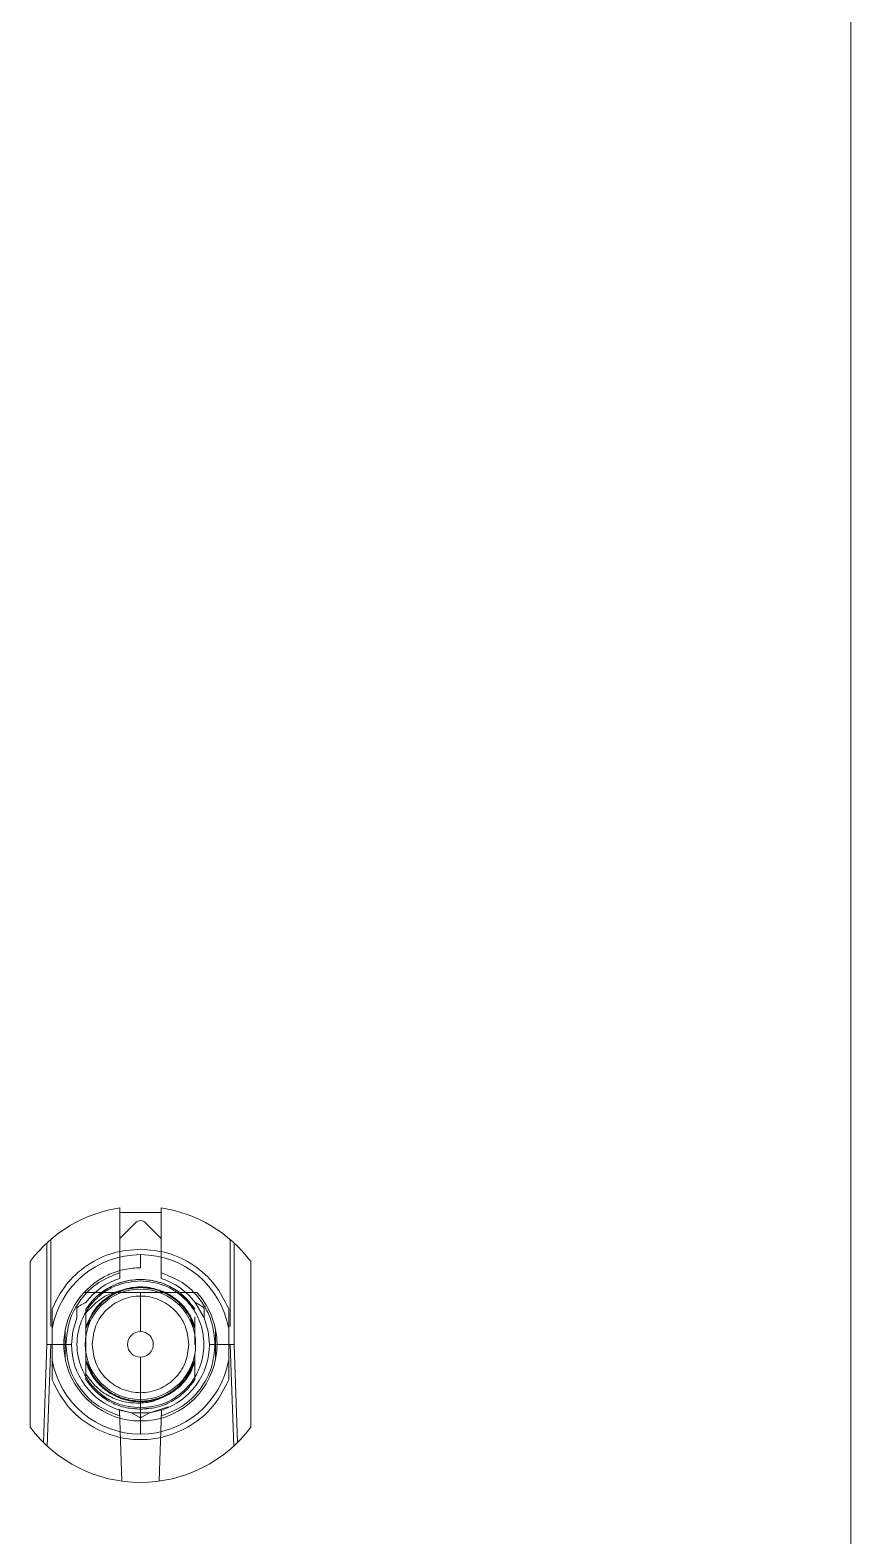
# Model space of a CAD drawing. Header units: millimetres. Extents: x -84 to 500, y -79 to 331.
# Drawn here: x 402 to 431.8, y 233.6 to 288.1 of the extents above; entities that cross this region are included whole.
import ezdxf
from ezdxf.lldxf.tags import DXFTag

# ---------------------------------------------------------------- set-up
doc = ezdxf.new("R2010")
doc.units = ezdxf.units.MM
tags = doc.linetypes.add('HIDDEN', pattern=[1.905, 1.27, -0.635]).pattern_tags.tags
tags[6:7] = [DXFTag(74, 4), DXFTag(75, 0), DXFTag(340, '0'), DXFTag(46, 1.0), DXFTag(50, 0.0), DXFTag(44, 0.0), DXFTag(45, 0.0)]
tags[4:5] = [DXFTag(74, 4), DXFTag(75, 0), DXFTag(340, '0'), DXFTag(46, 1.0), DXFTag(50, 0.0), DXFTag(44, 0.0), DXFTag(45, 0.0)]

msp = doc.modelspace()

# ---------------------------------------------------------------- linework, layer by layer
at = {"color": 7, "linetype": 'Continuous', "lineweight": 15}
for p, q in [((431.8, 0), (431.8, 304.8)), ((405.3, 245.483), (405.3, 245.315)), ((406.8, 245.483), (406.8, 245.315)), ((406.8, 245.315), (405.3, 245.315)), ((406.05, 243.79), (406.05, 243.315)), ((402.05, 243.54), (402.05, 237.54)), ((410.05, 237.54), (410.05, 243.54)), ((406.05, 241.005), (406.05, 242.415)), ((406.05, 237.765), (406.05, 240.075)), ((406.05, 237.765), (406.05, 237.29))]:
    msp.add_line(p, q, dxfattribs=at)
at = {"color": 7, "linetype": 'HIDDEN', "lineweight": 0}
for p, q in [((405.3, 243.134), (405.3, 245.315)), ((405.3, 244.375), (405.873, 244.948)), ((406.227, 244.948), (406.8, 244.375)), ((406.8, 245.315), (406.8, 243.134)), ((402.8, 244.34), (402.8, 241.19)), ((409.3, 241.19), (409.3, 244.34)), ((402.656, 240.54), (402.656, 244.211)), ((409.444, 244.211), (409.444, 240.54)), ((407.448, 242.429), (408.025, 241.814)), ((403.742, 241.5), (403.742, 241.815)), ((404.075, 241.814), (404.075, 240.855)), ((407.731, 241.763), (408.025, 241.191)), ((407.731, 241.763), (408.025, 241.191)), ((408.025, 241.814), (407.836, 242.039)), ((408.036, 242.059), (408.308, 241.902)), ((408.358, 241.5), (408.036, 242.059)), ((404.075, 241.541), (404.075, 241.191)), ((404.075, 241.191), (404.075, 241.541)), ((404.237, 241.506), (404.075, 241.191)), ((404.075, 241.106), (404.223, 241.419)), ((404.223, 241.419), (404.075, 241.106)), ((407.865, 241.445), (408.025, 241.106)), ((408.025, 241.106), (407.865, 241.445)), ((408.025, 241.191), (407.901, 241.432)), ((408.025, 241.541), (408.025, 241.191)), ((408.025, 240.855), (408.025, 241.106)), ((402.532, 236.987), (402.656, 240.54)), ((402.8, 240.54), (402.656, 240.54)), ((402.8, 240.54), (402.671, 236.854)), ((402.8, 240.54), (403.35, 240.54)), ((403.55, 240.54), (403.35, 240.54)), ((404.075, 240.855), (404.075, 240.225)), ((408.025, 240.622), (408.025, 240.855)), ((408.025, 240.54), (408.025, 240.808)), ((408.75, 240.54), (408.55, 240.54)), ((408.75, 240.54), (409.3, 240.54)), ((409.429, 236.854), (409.3, 240.54)), ((409.3, 240.54), (409.444, 240.54)), ((409.444, 240.54), (409.568, 236.987)), ((404.075, 240.225), (404.075, 239.467)), ((404.337, 239.417), (404.075, 239.974)), ((404.075, 239.974), (404.337, 239.417)), ((404.337, 239.417), (404.075, 239.974)), ((404.075, 239.974), (404.337, 239.417)), ((408.025, 239.974), (407.664, 239.269)), ((408.025, 239.974), (407.774, 239.442)), ((407.774, 239.442), (408.025, 239.974)), ((408.025, 239.974), (407.774, 239.442)), ((407.774, 239.442), (408.025, 239.974)), ((408.025, 239.974), (407.803, 239.504)), ((407.803, 239.504), (408.025, 239.974)), ((408.025, 239.974), (408.025, 240.225)), ((408.775, 240.016), (408.775, 240.016)), ((404.075, 239.889), (404.075, 239.266)), ((404.075, 239.467), (404.075, 239.889)), ((404.075, 239.889), (404.282, 239.486)), ((408.025, 239.889), (407.761, 239.375)), ((407.761, 239.375), (408.025, 239.889)), ((408.025, 239.889), (407.761, 239.375)), ((407.795, 239.442), (408.025, 239.889)), ((408.025, 239.266), (408.025, 239.889)), ((408.025, 239.539), (408.025, 239.266)), ((404.075, 239.266), (404.304, 238.993)), ((407.86, 239.069), (408.025, 239.266)), ((407.908, 239.127), (408.025, 239.266)), ((404.593, 238.715), (404.875, 238.505)), ((405.01, 238.739), (405.371, 238.581)), ((405.249, 238.18), (405.727, 238.061)), ((405.375, 235.586), (405.285, 238.16)), ((405.727, 238.061), (405.285, 238.16)), ((406, 237.903), (405.727, 238.061)), ((405.727, 238.061), (406.373, 238.061)), ((405.785, 238.223), (406.05, 238.19)), ((406.05, 238.19), (406.374, 238.231)), ((406.05, 238.19), (406.36, 238.229)), ((406.373, 238.061), (406.1, 237.903)), ((406.373, 238.061), (407.061, 238.281)), ((406.815, 238.16), (406.373, 238.061)), ((406.815, 238.16), (406.725, 235.586))]:
    msp.add_line(p, q, dxfattribs=at)
at = {"color": 7, "linetype": 'HIDDEN', "lineweight": 0, "flags": 128}
for points in [[(405.274, 242.469), (405.303, 242.473), (405.311, 242.473), (405.313, 242.473), (405.314, 242.472), (405.314, 242.472), (405.314, 242.472), (405.314, 242.472), (405.314, 242.472), (405.314, 242.472), (405.314, 242.472), (405.314, 242.472), (405.314, 242.472), (405.314, 242.473), (405.314, 242.473), (405.314, 242.473), (405.314, 242.473), (405.314, 242.473), (405.314, 242.473), (405.314, 242.473), (405.314, 242.472), (405.314, 242.472), (405.314, 242.472), (405.314, 242.472), (405.314, 242.472), (405.314, 242.472), (405.314, 242.472), (405.314, 242.472), (405.314, 242.472), (405.314, 242.471), (405.314, 242.471), (405.311, 242.468), (405.181, 242.404), (405.018, 242.317)], [(404.075, 241.814), (404.075, 241.814)], [(404.075, 241.814), (404.075, 241.814)], [(404.075, 241.814), (404.075, 241.814)], [(404.075, 241.814), (404.075, 241.814)], [(404.075, 241.814), (404.075, 241.814)], [(404.075, 241.814), (404.075, 241.814)], [(404.075, 241.814), (404.075, 241.814)], [(404.075, 241.814), (404.075, 241.814)], [(408.025, 241.814), (408.025, 241.814)], [(403.55, 240.54), (403.594, 241.006), (403.742, 241.5)], [(408.025, 241.106), (408.025, 241.106)], [(408.025, 241.106), (408.025, 241.106)], [(408.025, 241.106), (408.025, 241.106)], [(408.025, 241.106), (408.025, 241.106)], [(408.025, 241.106), (408.025, 241.106)], [(408.358, 241.5), (408.506, 241.006), (408.55, 240.532)], [(404.075, 240.855), (404.075, 240.855)], [(404.075, 240.225), (404.075, 240.225)], [(408.025, 239.974), (408.025, 239.974)], [(408.025, 239.974), (408.025, 239.974)], [(408.025, 239.974), (408.025, 239.974)], [(408.025, 239.974), (408.025, 239.974)], [(408.025, 239.974), (408.025, 239.974)], [(408.025, 239.974), (408.025, 239.974)], [(408.025, 239.974), (408.025, 239.974)], [(408.025, 239.974), (408.025, 239.974)], [(404.271, 239.513), (404.271, 239.513)], [(404.075, 239.266), (404.075, 239.266)], [(404.075, 239.266), (404.075, 239.266)], [(404.075, 239.266), (404.075, 239.266)], [(404.075, 239.266), (404.075, 239.266)], [(404.075, 239.266), (404.075, 239.266)], [(404.075, 239.266), (404.075, 239.266)], [(404.075, 239.266), (404.075, 239.266)], [(408.025, 239.266), (408.025, 239.266)], [(405.023, 238.761), (405.023, 238.761)]]:
    msp.add_lwpolyline(points, dxfattribs=at)
at = {"color": 7, "linetype": 'HIDDEN', "lineweight": 0}
msp.add_circle((406.05, 240.54), 2, dxfattribs=at)
at = {"color": 7, "linetype": 'Continuous', "lineweight": 15}
for radius, start, end in [(5, 98.6269, 143.1301), (5, 36.8699, 81.3731), (3.25, 90, 169.9367), (3.25, 10.0633, 90), (2.775, 137.4934, 169.1071), (2.775, 10.8932, 42.5066), (2.775, 169.1067, 190.8938), (2.775, 349.1068, 10.8929), (0.465, 90, 270), (0.465, 270, 90), (3.25, 190.0633, 270), (2.775, 190.8929, 270), (2.775, 270, 349.1071), (3.25, 270, 349.9367), (5, 216.8699, 323.1301)]:
    msp.add_arc((406.05, 240.54), radius, start, end, dxfattribs=at)
at = {"color": 7, "linetype": 'HIDDEN', "lineweight": 0}
for radius, start, end in [(2.5, 107.4576, 142.5798), (2.35, 53.5058, 147.1851), (2.5, 37.4202, 72.5424), (2.5, 180, 252.1843), (2.5, 287.8157, 0)]:
    msp.add_arc((406.05, 240.54), radius, start, end, dxfattribs=at)
for points in [[(405.873, 244.948), (405.899, 244.969), (405.951, 245.01), (406.05, 245.027), (406.149, 245.01), (406.201, 244.969), (406.227, 244.948)], [(408.025, 241.814), (407.907, 241.97), (407.672, 242.283), (407.185, 242.624), (406.637, 242.841), (406.05, 242.914), (405.463, 242.841), (404.915, 242.624), (404.428, 242.283), (404.193, 241.97), (404.075, 241.814)], [(404.3, 240.54), (404.326, 240.769), (404.379, 241.227), (404.784, 241.81), (405.362, 242.199), (406.05, 242.336), (406.738, 242.199), (407.316, 241.81), (407.721, 241.227), (407.774, 240.769), (407.8, 240.54)], [(408.025, 241.106), (407.977, 241.245), (407.88, 241.524), (407.701, 241.758), (407.612, 241.875)], [(407.8, 240.54), (407.774, 240.311), (407.721, 239.853), (407.316, 239.27), (406.738, 238.881), (406.05, 238.744), (405.362, 238.881), (404.784, 239.27), (404.379, 239.853), (404.326, 240.311), (404.3, 240.54)], [(404.075, 239.266), (404.193, 239.11), (404.428, 238.796), (404.915, 238.458), (405.463, 238.232), (405.854, 238.204), (406.05, 238.19)], [(404.075, 239.266), (404.193, 239.11), (404.428, 238.796), (404.915, 238.458), (405.463, 238.232), (405.854, 238.204), (406.05, 238.19)], [(406.05, 238.19), (406.246, 238.204), (406.637, 238.232), (407.185, 238.458), (407.672, 238.796), (407.907, 239.11), (408.025, 239.266)], [(406.05, 238.19), (406.246, 238.204), (406.637, 238.232), (407.185, 238.458), (407.672, 238.796), (407.907, 239.11), (408.025, 239.266)], [(406.1, 237.903), (406.092, 237.9), (406.076, 237.892), (406.05, 237.889), (406.024, 237.892), (406.008, 237.9), (406, 237.903)]]:
    msp.add_open_spline(points, degree=3, dxfattribs=at)
at = {"color": 7, "linetype": 'Continuous', "lineweight": 15}
for points, knots in [([(402.85, 241.829), (403.001, 242.129), (403.31, 242.742), (404.095, 243.44), (405.037, 243.906), (405.721, 243.962), (406.056, 243.99)], [0, 0, 0, 0, 0.24439, 0.5, 0.75561, 1, 1, 1, 1]), ([(406.056, 243.99), (406.39, 243.961), (407.072, 243.903), (408.009, 243.437), (408.791, 242.74), (409.099, 242.128), (409.25, 241.829)], [0, 0, 0, 0, 0.244424, 0.5, 0.755576, 1, 1, 1, 1]), ([(406.05, 243.315), (405.858, 243.304), (405.475, 243.281), (404.926, 243.096), (404.418, 242.816), (404.142, 242.549), (404.004, 242.415)], [0, 0, 0, 0, 0.25, 0.5, 0.75, 1, 1, 1, 1]), ([(406.05, 242.415), (405.855, 242.415), (405.351, 242.415), (404.669, 242.415), (404.22, 242.415), (404.004, 242.415)], [0, 0, 0, 0, 0.246526, 0.63814, 1, 1, 1, 1]), ([(408.096, 242.415), (407.658, 242.415), (407.055, 242.415), (406.266, 242.415), (406.05, 242.415)], [0, 0, 0, 0, 0.725757, 1, 1, 1, 1]), ([(402.85, 241.829), (402.85, 241.695), (402.85, 241.521), (402.85, 241.327), (402.85, 241.246), (402.85, 241.192), (402.85, 241.153), (402.85, 241.126), (402.85, 241.112), (402.85, 241.108), (402.85, 241.108), (402.85, 241.108)], [0, 0, 0, 0, 0.52193, 0.674707, 0.779637, 0.851731, 0.901665, 0.954566, 0.975881, 0.993094, 1, 1, 1, 1]), ([(409.25, 241.829), (409.25, 241.695), (409.25, 241.521), (409.25, 241.327), (409.25, 241.246), (409.25, 241.192), (409.25, 241.153), (409.25, 241.126), (409.25, 241.112), (409.25, 241.108), (409.25, 241.108), (409.25, 241.108)], [0, 0, 0, 0, 0.52193, 0.674707, 0.779637, 0.851731, 0.901665, 0.954566, 0.975881, 0.993094, 1, 1, 1, 1]), ([(402.85, 241.108), (402.85, 240.932), (402.85, 240.58), (402.85, 240.186), (402.85, 239.994), (402.85, 239.972)], [0, 0, 0, 0, 0.4691002, 0.9396132, 1, 1, 1, 1]), ([(403.325, 241.064), (403.325, 240.774), (403.325, 240.421), (403.325, 240.077), (403.325, 240.016)], [0, 0, 0, 0, 0.821497, 1, 1, 1, 1]), ([(408.775, 240.016), (408.775, 240.306), (408.775, 240.659), (408.775, 241.003), (408.775, 241.064)], [0, 0, 0, 0, 0.821486, 1, 1, 1, 1]), ([(409.25, 241.108), (409.25, 240.932), (409.25, 240.58), (409.25, 240.186), (409.25, 239.994), (409.25, 239.972)], [0, 0, 0, 0, 0.4691, 0.939613, 1, 1, 1, 1]), ([(402.85, 239.972), (402.85, 239.972), (402.85, 239.97), (402.85, 239.959), (402.85, 239.915), (402.85, 239.719), (402.85, 239.485), (402.85, 239.289), (402.85, 239.251)], [0, 0, 0, 0, 0.0169294, 0.0393005, 0.081695, 0.2361978, 0.8521567, 1, 1, 1, 1]), ([(409.25, 239.972), (409.25, 239.972), (409.25, 239.97), (409.25, 239.959), (409.25, 239.915), (409.25, 239.719), (409.25, 239.485), (409.25, 239.289), (409.25, 239.251)], [0, 0, 0, 0, 0.016929, 0.039301, 0.081695, 0.236198, 0.852157, 1, 1, 1, 1]), ([(409.25, 239.251), (409.099, 238.952), (408.79, 238.34), (408.007, 237.638), (407.067, 237.189), (406.05, 237.041), (405.033, 237.189), (404.093, 237.638), (403.31, 238.34), (403.001, 238.952), (402.85, 239.251)], [0, 0, 0, 0, 0.122204, 0.25, 0.377796, 0.5, 0.622204, 0.75, 0.877796, 1, 1, 1, 1])]:
    msp.add_open_spline(points, degree=3, knots=knots, dxfattribs=at)
at = {"color": 7, "linetype": 'HIDDEN', "lineweight": 0}
for points, knots in [([(403.35, 240.54), (403.376, 240.823), (403.429, 241.403), (403.857, 242.189), (404.493, 242.818), (405.036, 243.03), (405.3, 243.134)], [0, 0, 0, 0, 0.243392, 0.5, 0.756608, 1, 1, 1, 1]), ([(406.05, 238.24), (405.761, 238.271), (405.314, 238.319), (404.778, 238.605), (404.413, 238.902), (404.114, 239.268), (403.836, 239.804), (403.694, 240.54), (403.836, 241.276), (404.113, 241.812), (404.412, 242.178), (404.778, 242.475), (405.314, 242.761), (405.761, 242.809), (406.05, 242.84)], [0, 0, 0, 0, 0.1197215, 0.1848235, 0.25, 0.315102, 0.3802785, 0.5, 0.6197215, 0.6848235, 0.75, 0.815102, 0.8802785, 1, 1, 1, 1]), ([(405.3, 243.134), (405.3, 243.106), (405.3, 243.051), (405.3, 242.983), (405.3, 242.933), (405.3, 242.928), (405.3, 242.925)], [0, 0, 0, 0, 0.25862, 0.513617, 0.75609, 1, 1, 1, 1]), ([(406.05, 242.84), (406.339, 242.809), (406.786, 242.761), (407.322, 242.475), (407.687, 242.178), (407.986, 241.812), (408.264, 241.276), (408.406, 240.54), (408.264, 239.804), (407.987, 239.268), (407.688, 238.902), (407.322, 238.605), (406.786, 238.319), (406.339, 238.271), (406.05, 238.24)], [0, 0, 0, 0, 0.1197215, 0.1848235, 0.25, 0.315102, 0.3802785, 0.5, 0.6197215, 0.6848235, 0.75, 0.815102, 0.8802785, 1, 1, 1, 1]), ([(406.8, 243.134), (407.064, 243.03), (407.607, 242.818), (408.243, 242.189), (408.671, 241.403), (408.724, 240.823), (408.75, 240.54)], [0, 0, 0, 0, 0.243392, 0.5, 0.756608, 1, 1, 1, 1]), ([(406.8, 243.134), (406.8, 243.106), (406.8, 243.051), (406.8, 242.983), (406.8, 242.934), (406.8, 242.928), (406.8, 242.925)], [0, 0, 0, 0, 0.258105, 0.512595, 0.755594, 1, 1, 1, 1]), ([(407.269, 242.225), (407.081, 242.336), (406.706, 242.558), (406.049, 242.652), (405.399, 242.552), (404.813, 242.252), (404.335, 241.791), (404.162, 241.391), (404.075, 241.191)], [0, 0, 0, 0, 0.166667, 0.333333, 0.5, 0.666667, 0.833333, 1, 1, 1, 1]), ([(407.58, 241.915), (407.481, 242.025), (407.237, 242.295), (406.698, 242.548), (406.051, 242.655), (405.398, 242.551), (404.814, 242.252), (404.335, 241.791), (404.162, 241.391), (404.075, 241.191)], [0, 0, 0, 0, 0.101378, 0.251148, 0.400918, 0.550689, 0.700459, 0.85023, 1, 1, 1, 1]), ([(404.075, 241.191), (404.162, 241.391), (404.335, 241.791), (404.814, 242.252), (405.398, 242.551), (406.051, 242.655), (406.697, 242.547), (407.21, 242.313), (407.434, 242.068), (407.511, 241.984)], [0, 0, 0, 0, 0.153218, 0.306436, 0.459655, 0.612873, 0.766091, 0.919309, 1, 1, 1, 1]), ([(404.075, 241.191), (404.162, 241.391), (404.335, 241.791), (404.814, 242.252), (405.398, 242.551), (406.051, 242.655), (406.698, 242.548), (407.241, 242.293), (407.488, 242.018), (407.59, 241.905)], [0, 0, 0, 0, 0.1492875, 0.2985749, 0.4478623, 0.5971496, 0.746437, 0.8957243, 1, 1, 1, 1]), ([(404.075, 241.191), (404.162, 241.391), (404.335, 241.791), (404.814, 242.252), (405.398, 242.551), (406.051, 242.654), (406.699, 242.549), (407.281, 242.268), (407.558, 241.955), (407.69, 241.805)], [0, 0, 0, 0, 0.144563, 0.289127, 0.43369, 0.578253, 0.722817, 0.86738, 1, 1, 1, 1]), ([(408.025, 241.191), (407.938, 241.391), (407.765, 241.791), (407.286, 242.252), (406.702, 242.551), (406.05, 242.654), (405.398, 242.551), (404.813, 242.252), (404.335, 241.791), (404.162, 241.391), (404.075, 241.191)], [0, 0, 0, 0, 0.125, 0.25, 0.375, 0.5, 0.625, 0.75, 0.875, 1, 1, 1, 1]), ([(404.075, 241.106), (404.156, 241.313), (404.318, 241.727), (404.794, 242.209), (405.386, 242.523), (406.05, 242.63), (406.714, 242.523), (407.306, 242.209), (407.782, 241.727), (407.944, 241.313), (408.025, 241.106)], [0, 0, 0, 0, 0.125, 0.25, 0.375, 0.5, 0.625, 0.75, 0.875, 1, 1, 1, 1]), ([(408.025, 241.106), (407.944, 241.313), (407.782, 241.727), (407.306, 242.209), (406.714, 242.523), (406.05, 242.63), (405.386, 242.523), (404.794, 242.209), (404.318, 241.727), (404.156, 241.313), (404.075, 241.106)], [0, 0, 0, 0, 0.125, 0.25, 0.375, 0.5, 0.625, 0.75, 0.875, 1, 1, 1, 1]), ([(404.075, 241.106), (404.156, 241.313), (404.318, 241.727), (404.794, 242.209), (405.386, 242.523), (406.05, 242.63), (406.714, 242.523), (407.306, 242.209), (407.782, 241.727), (407.944, 241.313), (408.025, 241.106)], [0, 0, 0, 0, 0.125, 0.25, 0.375, 0.5, 0.625, 0.75, 0.875, 1, 1, 1, 1]), ([(408.025, 241.106), (407.944, 241.313), (407.782, 241.727), (407.306, 242.209), (406.714, 242.523), (406.05, 242.63), (405.386, 242.523), (404.794, 242.209), (404.318, 241.727), (404.156, 241.313), (404.075, 241.106)], [0, 0, 0, 0, 0.125, 0.25, 0.375, 0.5, 0.625, 0.75, 0.875, 1, 1, 1, 1]), ([(404.075, 241.106), (404.156, 241.313), (404.318, 241.727), (404.794, 242.209), (405.386, 242.523), (406.05, 242.63), (406.714, 242.523), (407.306, 242.209), (407.782, 241.727), (407.944, 241.313), (408.025, 241.106)], [0, 0, 0, 0, 0.1250001, 0.2500001, 0.375, 0.5, 0.6249999, 0.7499998, 0.8749999, 1, 1, 1, 1]), ([(408.025, 241.106), (407.944, 241.313), (407.782, 241.727), (407.306, 242.209), (406.714, 242.523), (406.05, 242.63), (405.386, 242.523), (404.794, 242.209), (404.318, 241.727), (404.156, 241.313), (404.075, 241.106)], [0, 0, 0, 0, 0.125, 0.25, 0.375, 0.5, 0.625, 0.75, 0.875, 1, 1, 1, 1]), ([(404.075, 241.679), (404.228, 241.846), (404.533, 242.18), (404.986, 242.394), (405.238, 242.46), (405.274, 242.469)], [0, 0, 0, 0, 0.461832, 0.924144, 1, 1, 1, 1]), ([(407.612, 241.875), (407.525, 241.967), (407.424, 242.075), (407.31, 242.179), (407.291, 242.201), (407.287, 242.208), (407.286, 242.21), (407.286, 242.211), (407.287, 242.212), (407.287, 242.212)], [0, 0, 0, 0, 0.805359, 0.945967, 0.982692, 0.993233, 0.996919, 0.998502, 1, 1, 1, 1]), ([(407.287, 242.212), (407.449, 242.07), (407.775, 241.787), (407.942, 241.39), (408.025, 241.191)], [0, 0, 0, 0, 0.5, 1, 1, 1, 1]), ([(403.742, 241.815), (403.742, 241.824), (403.744, 241.841), (403.754, 241.866), (403.77, 241.887), (403.784, 241.897), (403.792, 241.902)], [0, 0, 0, 0, 0.250801, 0.5, 0.7492, 1, 1, 1, 1]), ([(403.792, 241.902), (403.785, 241.898), (403.776, 241.892), (403.764, 241.878), (403.759, 241.871), (403.755, 241.866), (403.752, 241.86), (403.748, 241.851), (403.742, 241.833), (403.742, 241.823), (403.742, 241.815)], [0, 0, 0, 0, 0.300148, 0.406676, 0.452606, 0.495873, 0.540099, 0.586724, 0.694539, 1, 1, 1, 1]), ([(403.742, 241.815), (403.742, 241.733), (403.742, 241.625), (403.742, 241.528), (403.742, 241.503), (403.742, 241.501), (403.742, 241.5)], [0, 0, 0, 0, 0.6386768, 0.8437391, 0.9249986, 1, 1, 1, 1]), ([(404.064, 242.059), (404.063, 242.059), (404.061, 242.057), (404.04, 242.045), (403.988, 242.015), (403.901, 241.965), (403.83, 241.924), (403.792, 241.902)], [0, 0, 0, 0, 0.074114, 0.154923, 0.35991, 0.65372, 1, 1, 1, 1]), ([(407.511, 241.984), (407.588, 241.915), (407.826, 241.7), (407.945, 241.397), (408.025, 241.191)], [0, 0, 0, 0, 0.321279, 1, 1, 1, 1]), ([(408.025, 241.106), (407.977, 241.245), (407.88, 241.524), (407.701, 241.758), (407.612, 241.875)], [0, 0, 0, 0, 0.500001, 1, 1, 1, 1]), ([(408.308, 241.902), (408.237, 241.943), (408.143, 241.997), (408.06, 242.045), (408.039, 242.057), (408.037, 242.059), (408.036, 242.059)], [0, 0, 0, 0, 0.638721, 0.843752, 0.925004, 1, 1, 1, 1]), ([(408.308, 241.902), (408.316, 241.897), (408.33, 241.887), (408.346, 241.866), (408.356, 241.841), (408.358, 241.824), (408.358, 241.815)], [0, 0, 0, 0, 0.250801, 0.5, 0.7492, 1, 1, 1, 1]), ([(408.358, 241.815), (408.358, 241.823), (408.358, 241.833), (408.352, 241.85), (408.348, 241.859), (408.345, 241.865), (408.342, 241.87), (408.336, 241.878), (408.324, 241.892), (408.315, 241.897), (408.308, 241.902)], [0, 0, 0, 0, 0.300148, 0.406676, 0.452606, 0.495873, 0.540099, 0.586724, 0.694539, 1, 1, 1, 1]), ([(408.358, 241.815), (408.358, 241.733), (408.358, 241.625), (408.358, 241.528), (408.358, 241.503), (408.358, 241.501), (408.358, 241.5)], [0, 0, 0, 0, 0.638718, 0.843747, 0.925001, 1, 1, 1, 1]), ([(404.075, 241.106), (404.075, 241.106), (404.075, 241.107), (404.075, 241.114), (404.075, 241.141), (404.075, 241.169), (404.075, 241.191)], [0, 0, 0, 0, 0.068911, 0.145477, 0.344961, 1, 1, 1, 1]), ([(404.075, 241.191), (404.075, 241.169), (404.075, 241.141), (404.075, 241.114), (404.075, 241.107), (404.075, 241.106), (404.075, 241.106)], [0, 0, 0, 0, 0.659326, 0.855277, 0.93051, 1, 1, 1, 1]), ([(404.075, 241.106), (404.075, 241.106), (404.075, 241.107), (404.075, 241.114), (404.075, 241.141), (404.075, 241.169), (404.075, 241.191)], [0, 0, 0, 0, 0.06884, 0.145314, 0.344679, 1, 1, 1, 1]), ([(404.075, 241.191), (404.075, 241.169), (404.075, 241.141), (404.075, 241.114), (404.075, 241.107), (404.075, 241.106), (404.075, 241.106)], [0, 0, 0, 0, 0.659561, 0.855379, 0.930537, 1, 1, 1, 1]), ([(408.025, 241.106), (408.025, 241.106), (408.025, 241.107), (408.025, 241.114), (408.025, 241.141), (408.025, 241.169), (408.025, 241.191)], [0, 0, 0, 0, 0.068898, 0.145453, 0.344929, 1, 1, 1, 1]), ([(408.025, 241.191), (408.025, 241.169), (408.025, 241.141), (408.025, 241.114), (408.025, 241.107), (408.025, 241.106), (408.025, 241.106)], [0, 0, 0, 0, 0.659471, 0.855328, 0.930516, 1, 1, 1, 1]), ([(403.35, 240.54), (403.376, 240.258), (403.428, 239.679), (403.854, 238.894), (404.488, 238.265), (405.029, 238.052), (405.292, 237.948)], [0, 0, 0, 0, 0.243423, 0.5, 0.756577, 1, 1, 1, 1]), ([(406.808, 237.948), (407.071, 238.052), (407.612, 238.265), (408.246, 238.894), (408.672, 239.679), (408.724, 240.258), (408.75, 240.54)], [0, 0, 0, 0, 0.243423, 0.5, 0.756577, 1, 1, 1, 1]), ([(404.075, 239.974), (404.075, 239.974), (404.075, 239.973), (404.075, 239.966), (404.075, 239.939), (404.075, 239.911), (404.075, 239.889)], [0, 0, 0, 0, 0.0688628, 0.1453806, 0.3448142, 1, 1, 1, 1]), ([(404.075, 239.974), (404.075, 239.974), (404.075, 239.973), (404.075, 239.966), (404.075, 239.939), (404.075, 239.911), (404.075, 239.889)], [0, 0, 0, 0, 0.068947, 0.145569, 0.345136, 1, 1, 1, 1]), ([(404.075, 239.889), (404.075, 239.911), (404.075, 239.939), (404.075, 239.966), (404.075, 239.973), (404.075, 239.974), (404.075, 239.974)], [0, 0, 0, 0, 0.659587, 0.855421, 0.930569, 1, 1, 1, 1]), ([(407.664, 239.269), (407.536, 239.13), (407.28, 238.854), (406.771, 238.59), (406.217, 238.466), (405.649, 238.499), (405.11, 238.684), (404.645, 239.008), (404.274, 239.444), (404.141, 239.798), (404.075, 239.974)], [0, 0, 0, 0, 0.125, 0.25, 0.375001, 0.500001, 0.625001, 0.750001, 0.875, 1, 1, 1, 1]), ([(404.075, 239.974), (404.156, 239.767), (404.318, 239.353), (404.794, 238.871), (405.386, 238.557), (406.05, 238.45), (406.714, 238.557), (407.306, 238.871), (407.782, 239.353), (407.944, 239.767), (408.025, 239.974)], [0, 0, 0, 0, 0.125, 0.25, 0.375, 0.5, 0.625, 0.75, 0.875, 1, 1, 1, 1]), ([(408.025, 239.974), (408.025, 239.974), (408.025, 239.973), (408.025, 239.966), (408.025, 239.939), (408.025, 239.911), (408.025, 239.889)], [0, 0, 0, 0, 0.068868, 0.145416, 0.344909, 1, 1, 1, 1]), ([(408.025, 239.889), (408.025, 239.911), (408.025, 239.939), (408.025, 239.966), (408.025, 239.973), (408.025, 239.974), (408.025, 239.974)], [0, 0, 0, 0, 0.659358, 0.855274, 0.930498, 1, 1, 1, 1]), ([(408.025, 239.974), (408.025, 239.974), (408.025, 239.973), (408.025, 239.966), (408.025, 239.939), (408.025, 239.911), (408.025, 239.889)], [0, 0, 0, 0, 0.068948, 0.145582, 0.345171, 1, 1, 1, 1]), ([(404.075, 239.889), (404.13, 239.752), (404.239, 239.477), (404.509, 239.121), (404.843, 238.827), (405.232, 238.611), (405.658, 238.482), (406.101, 238.446), (406.544, 238.5), (406.818, 238.612), (406.955, 238.668)], [0, 0, 0, 0, 0.1250001, 0.2500003, 0.3750004, 0.5000004, 0.6250004, 0.7500003, 0.8750002, 1, 1, 1, 1]), ([(408.025, 239.889), (407.938, 239.689), (407.765, 239.289), (407.286, 238.828), (406.702, 238.529), (406.05, 238.426), (405.398, 238.529), (404.813, 238.828), (404.335, 239.289), (404.162, 239.689), (404.075, 239.889)], [0, 0, 0, 0, 0.125, 0.25, 0.375, 0.5, 0.625, 0.75, 0.875, 1, 1, 1, 1]), ([(404.075, 239.467), (404.192, 239.304), (404.425, 238.981), (404.918, 238.64), (405.469, 238.426), (405.857, 238.416), (406.05, 238.411)], [0, 0, 0, 0, 0.255054, 0.506739, 0.755054, 1, 1, 1, 1]), ([(406.879, 238.657), (407.012, 238.717), (407.345, 238.864), (407.763, 239.293), (407.938, 239.691), (408.025, 239.889)], [0, 0, 0, 0, 0.2522664, 0.626133, 1, 1, 1, 1]), ([(408.025, 239.889), (407.942, 239.685), (407.803, 239.341), (407.525, 239.097), (407.412, 238.997)], [0, 0, 0, 0, 0.59211, 1, 1, 1, 1]), ([(406.955, 238.668), (407.089, 238.75), (407.356, 238.914), (407.561, 239.151), (407.664, 239.269)], [0, 0, 0, 0, 0.502467, 1, 1, 1, 1]), ([(406.955, 238.668), (406.812, 238.6), (406.525, 238.463), (406.209, 238.428), (406.05, 238.411)], [0, 0, 0, 0, 0.497063, 1, 1, 1, 1]), ([(406, 237.903), (406.007, 237.9), (406.016, 237.895), (406.034, 237.891), (406.043, 237.89), (406.049, 237.89), (406.056, 237.89), (406.065, 237.891), (406.084, 237.895), (406.093, 237.9), (406.1, 237.903)], [0, 0, 0, 0, 0.300148, 0.406676, 0.452606, 0.495873, 0.540099, 0.586724, 0.694539, 1, 1, 1, 1])]:
    msp.add_open_spline(points, degree=3, knots=knots, dxfattribs=at)

doc.saveas('drawing.dxf')
